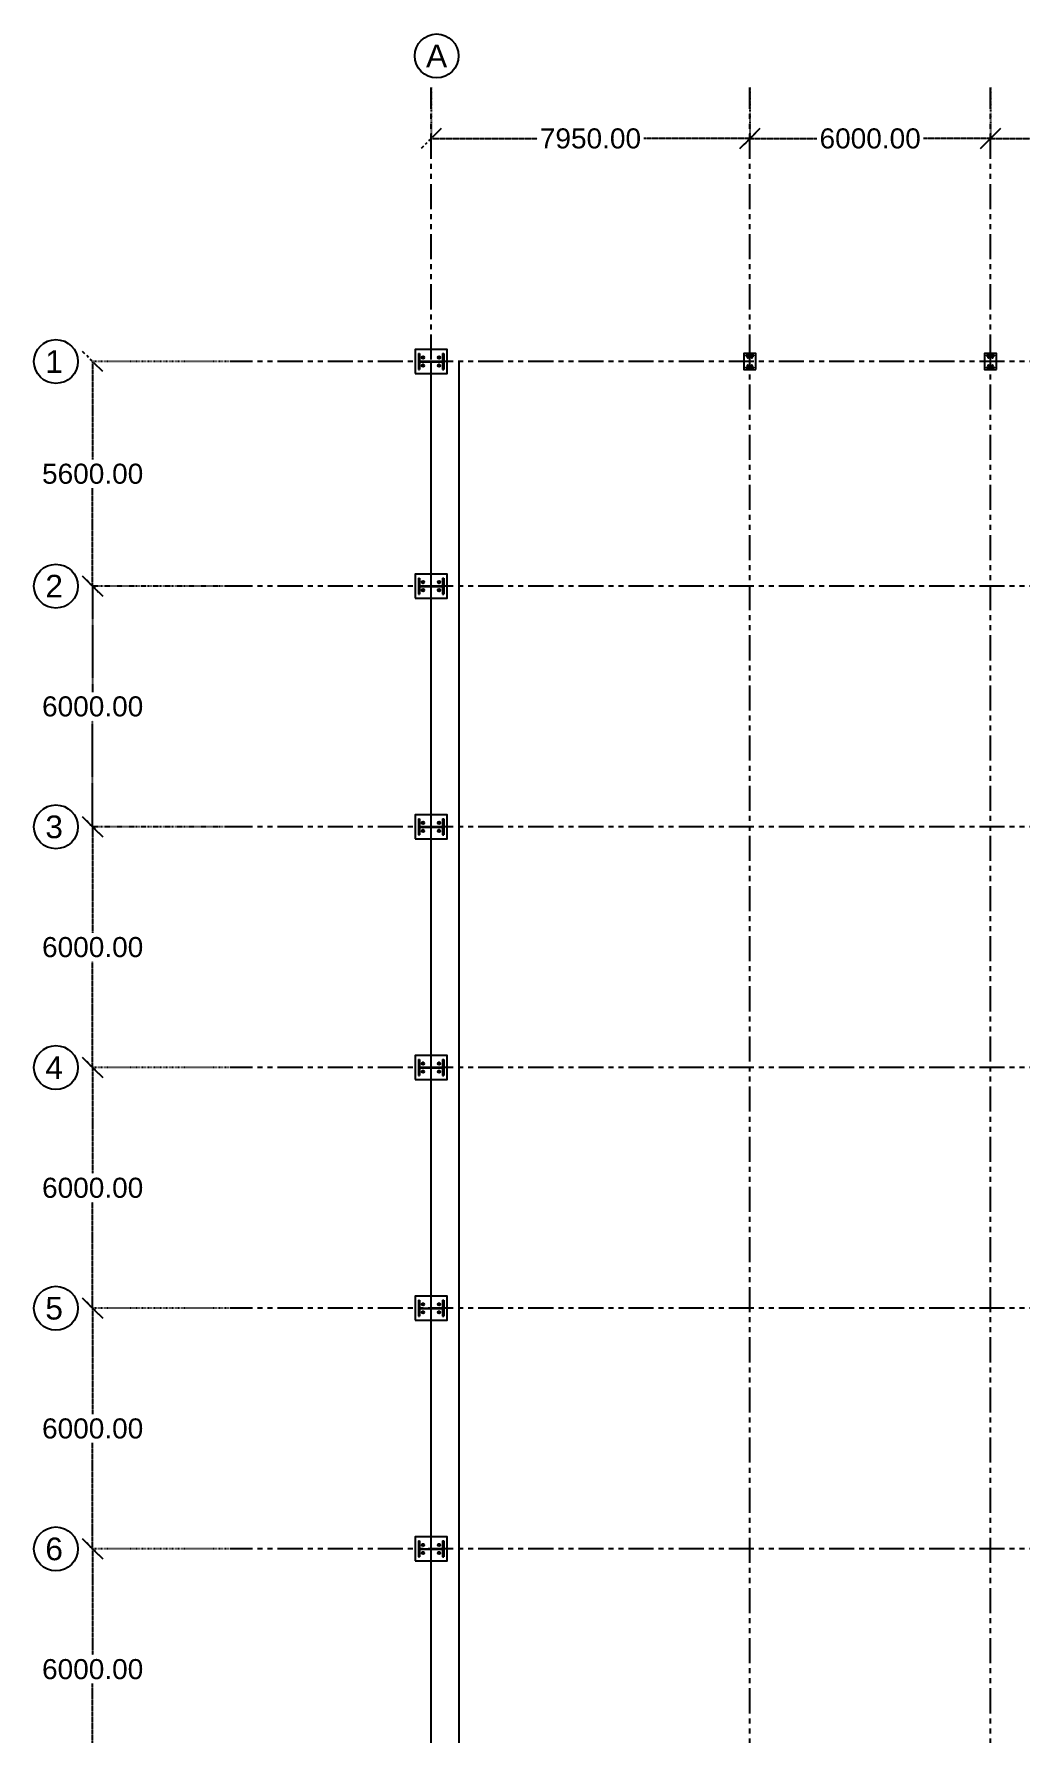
# Model space of a CAD drawing. Header units: inches. Extents: x 8519 to 881470, y -4476 to 84370.
# Drawn here: x 656886 to 681474, y 42016 to 84370 of the extents above; entities that cross this region are included whole.
import ezdxf

# ---------------------------------------------------------------- set-up
doc = ezdxf.new("R2010")
doc.units = ezdxf.units.IN
doc.header["$MEASUREMENT"] = 0
doc.header["$PDMODE"] = 34
doc.linetypes.add('ACAD_ISO03W100', pattern=[30, 12, -18])
doc.linetypes.add('PHANTOM2', pattern=[1.25, 0.625, -0.125, 0.125, -0.125, 0.125, -0.125])
for name, color, linetype in [('axis', 8, 'PHANTOM2'), ('columns', 2, 'Continuous'), ('dimensions', 1, 'PHANTOM2'), ('initial layout', 7, 'Continuous'), ('text', 3, 'Continuous')]:
    doc.layers.add(name, color=color, linetype=linetype)
doc.styles.get("Standard").update_dxf_attribs({"font": 'arial.ttf'})
doc.dimstyles.new('Dim_1', dxfattribs={"dimtxt": 500, "dimasz": 500, "dimexe": 0.0625, "dimexo": 0.0625, "dimgap": 100, "dimtad": 0, "dimtih": 1, "dimtoh": 1, "dimzin": 0, "dimdsep": 46, "dimtxsty": 'Standard', "dimblk": 'OBLIQUE', "dimcen": 0.09, "dimclrd": 256, "dimclre": 256, "dimclrt": 256, "dimadec": 0, "dimazin": 0, "dimtfac": 1, "dimtofl": 0, "dimtmove": 0, "dimatfit": 3, "dimfxl": 1, "dimtfillclr": 256, "dimtolj": 1, "dimtzin": 0, "dimlwe": -1, "dimarcsym": 0})

# ---------------------------------------------------------------- blocks, each defined once
blk = doc.blocks.new('_Oblique')
at = {"color": 0, "linetype": 'ByBlock', "lineweight": -2}
blk.add_line((-0.5, -0.5), (0.5, 0.5), dxfattribs=at)
blk = doc.blocks.new('*D7')
at = {"layer": 'Defpoints', "color": 0, "ltscale": 10, "transparency": 16777216}
for p in [(661787, 70605), (658349, 64605), (661787, 64605)]:
    blk.add_point(p, dxfattribs=at)
at = {"layer": 'dimensions', "lineweight": -2, "ltscale": 10, "transparency": 16777216}
for p, q in [((658349, 70615), (658349, 67961)), ((658349, 64595), (658349, 67250))]:
    blk.add_line(p, q, dxfattribs=at)
at = {"layer": 'dimensions', "linetype": 'ACAD_ISO03W100', "ltscale": 10, "transparency": 16777216}
for p, q in [((661787, 70605), (658349, 70605)), ((661787, 64605), (658349, 64605))]:
    blk.add_line(p, q, dxfattribs=at)
at = {"layer": 'dimensions', "lineweight": -2, "ltscale": 10, "transparency": 16777216, "xscale": 500, "yscale": 500, "zscale": 500}
for p, rotation in [((658349, 70605), 90), ((658349, 64605), 270)]:
    blk.add_blockref('_Oblique', p, dxfattribs=dict(at, rotation=rotation))
at = {"layer": 'dimensions', "ltscale": 10, "transparency": 16777216, "insert": (658349, 67605), "char_height": 500, "attachment_point": 5}
blk.add_mtext('\\A1;6000.00', dxfattribs=at)
blk = doc.blocks.new('*D8')
at = {"layer": 'Defpoints', "color": 0, "transparency": 16777216}
for p in [(661787, 64605), (658349, 58605), (661787, 58605)]:
    blk.add_point(p, dxfattribs=at)
at = {"layer": 'dimensions', "lineweight": -2, "transparency": 16777216}
for p, q in [((658349, 64615), (658349, 61961)), ((658349, 58595), (658349, 61250))]:
    blk.add_line(p, q, dxfattribs=at)
at = {"layer": 'dimensions', "linetype": 'ACAD_ISO03W100', "transparency": 16777216}
for p, q in [((661787, 64605), (658349, 64605)), ((661787, 58605), (658349, 58605))]:
    blk.add_line(p, q, dxfattribs=at)
at = {"layer": 'dimensions', "lineweight": -2, "transparency": 16777216, "xscale": 500, "yscale": 500, "zscale": 500}
for p, rotation in [((658349, 64605), 90), ((658349, 58605), 270)]:
    blk.add_blockref('_Oblique', p, dxfattribs=dict(at, rotation=rotation))
at = {"layer": 'dimensions', "transparency": 16777216, "insert": (658349, 61605), "char_height": 500, "attachment_point": 5}
blk.add_mtext('\\A1;6000.00', dxfattribs=at)
blk = doc.blocks.new('*D9')
at = {"layer": 'Defpoints', "color": 0, "transparency": 16777216}
for p in [(661787, 58605), (658349, 52605), (661787, 52605)]:
    blk.add_point(p, dxfattribs=at)
at = {"layer": 'dimensions', "lineweight": -2, "transparency": 16777216}
for p, q in [((658349, 58615), (658349, 55961)), ((658349, 52595), (658349, 55250))]:
    blk.add_line(p, q, dxfattribs=at)
at = {"layer": 'dimensions', "linetype": 'ACAD_ISO03W100', "transparency": 16777216}
for p, q in [((661787, 58605), (658349, 58605)), ((661787, 52605), (658349, 52605))]:
    blk.add_line(p, q, dxfattribs=at)
at = {"layer": 'dimensions', "lineweight": -2, "transparency": 16777216, "xscale": 500, "yscale": 500, "zscale": 500}
for p, rotation in [((658349, 58605), 90), ((658349, 52605), 270)]:
    blk.add_blockref('_Oblique', p, dxfattribs=dict(at, rotation=rotation))
at = {"layer": 'dimensions', "transparency": 16777216, "insert": (658349, 55605), "char_height": 500, "attachment_point": 5}
blk.add_mtext('\\A1;6000.00', dxfattribs=at)
blk = doc.blocks.new('*D10')
at = {"layer": 'Defpoints', "color": 0, "transparency": 16777216}
for p in [(661787, 52605), (658349, 46605), (661787, 46605)]:
    blk.add_point(p, dxfattribs=at)
at = {"layer": 'dimensions', "lineweight": -2, "transparency": 16777216}
for p, q in [((658349, 52615), (658349, 49961)), ((658349, 46595), (658349, 49250))]:
    blk.add_line(p, q, dxfattribs=at)
at = {"layer": 'dimensions', "linetype": 'ACAD_ISO03W100', "transparency": 16777216}
for p, q in [((661787, 52605), (658349, 52605)), ((661787, 46605), (658349, 46605))]:
    blk.add_line(p, q, dxfattribs=at)
at = {"layer": 'dimensions', "lineweight": -2, "transparency": 16777216, "xscale": 500, "yscale": 500, "zscale": 500}
for p, rotation in [((658349, 52605), 90), ((658349, 46605), 270)]:
    blk.add_blockref('_Oblique', p, dxfattribs=dict(at, rotation=rotation))
at = {"layer": 'dimensions', "transparency": 16777216, "insert": (658349, 49605), "char_height": 500, "attachment_point": 5}
blk.add_mtext('\\A1;6000.00', dxfattribs=at)
blk = doc.blocks.new('*D11')
at = {"layer": 'Defpoints', "color": 0, "transparency": 16777216}
for p in [(661787, 46605), (658349, 40605), (661787, 40605)]:
    blk.add_point(p, dxfattribs=at)
at = {"layer": 'dimensions', "lineweight": -2, "transparency": 16777216}
for p, q in [((658349, 46615), (658349, 43961)), ((658349, 40595), (658349, 43250))]:
    blk.add_line(p, q, dxfattribs=at)
at = {"layer": 'dimensions', "linetype": 'ACAD_ISO03W100', "transparency": 16777216}
for p, q in [((661787, 46605), (658349, 46605)), ((661787, 40605), (658349, 40605))]:
    blk.add_line(p, q, dxfattribs=at)
at = {"layer": 'dimensions', "lineweight": -2, "transparency": 16777216, "xscale": 500, "yscale": 500, "zscale": 500}
for p, rotation in [((658349, 46605), 90), ((658349, 40605), 270)]:
    blk.add_blockref('_Oblique', p, dxfattribs=dict(at, rotation=rotation))
at = {"layer": 'dimensions', "transparency": 16777216, "insert": (658349, 43605), "char_height": 500, "attachment_point": 5}
blk.add_mtext('\\A1;6000.00', dxfattribs=at)
blk = doc.blocks.new('*D46')
at = {"layer": 'Defpoints', "color": 0, "transparency": 16777216}
for p in [(661787, 76205), (658349, 70605), (661787, 70605)]:
    blk.add_point(p, dxfattribs=at)
at = {"layer": 'dimensions', "linetype": 'ACAD_ISO03W100', "transparency": 16777216}
for p, q in [((661787, 76205), (658349, 76205)), ((661787, 70605), (658349, 70605))]:
    blk.add_line(p, q, dxfattribs=at)
at = {"layer": 'dimensions', "lineweight": -2, "transparency": 16777216}
for p, q in [((658349, 76205), (658349, 73761)), ((658349, 70605), (658349, 73050))]:
    blk.add_line(p, q, dxfattribs=at)
at = {"layer": 'dimensions', "lineweight": -2, "transparency": 16777216, "xscale": 500, "yscale": 500, "zscale": 500}
for p, rotation in [((658349, 76205), 90), ((658349, 70605), 270)]:
    blk.add_blockref('_Oblique', p, dxfattribs=dict(at, rotation=rotation))
at = {"layer": 'dimensions', "transparency": 16777216, "insert": (658349, 73405), "char_height": 500, "attachment_point": 5}
blk.add_mtext('\\A1;5600.00', dxfattribs=at)
blk = doc.blocks.new('*D213')
at = {"layer": 'Defpoints', "color": 0, "transparency": 16777216}
for p in [(666787, 83038), (674737, 83038), (666787, 81764)]:
    blk.add_point(p, dxfattribs=at)
at = {"layer": 'dimensions', "linetype": 'ACAD_ISO03W100', "transparency": 16777216}
for p, q in [((666787, 83038), (666787, 81764)), ((674737, 83038), (674737, 81764))]:
    blk.add_line(p, q, dxfattribs=at)
at = {"layer": 'dimensions', "lineweight": -2, "transparency": 16777216}
for p, q in [((666787, 81764), (669433, 81764)), ((674737, 81764), (672091, 81764))]:
    blk.add_line(p, q, dxfattribs=at)
at = {"layer": 'dimensions', "lineweight": -2, "transparency": 16777216, "xscale": 500, "yscale": 500, "zscale": 500, "rotation": 180}
blk.add_blockref('_Oblique', (666787, 81764), dxfattribs=at)
at = {"layer": 'dimensions', "lineweight": -2, "transparency": 16777216, "xscale": 500, "yscale": 500, "zscale": 500}
blk.add_blockref('_Oblique', (674737, 81764), dxfattribs=at)
at = {"layer": 'dimensions', "transparency": 16777216, "insert": (670762, 81764), "char_height": 500, "attachment_point": 5}
blk.add_mtext('\\A1;7950.00', dxfattribs=at)
blk = doc.blocks.new('*D214')
at = {"layer": 'Defpoints', "color": 0, "transparency": 16777216}
for p in [(674737, 83038), (680737, 83038), (674737, 81764)]:
    blk.add_point(p, dxfattribs=at)
at = {"layer": 'dimensions', "linetype": 'ACAD_ISO03W100', "transparency": 16777216}
for p, q in [((674737, 83038), (674737, 81764)), ((680737, 83038), (680737, 81764))]:
    blk.add_line(p, q, dxfattribs=at)
at = {"layer": 'dimensions', "lineweight": -2, "transparency": 16777216}
for p, q in [((674737, 81764), (676405, 81764)), ((680737, 81764), (679070, 81764))]:
    blk.add_line(p, q, dxfattribs=at)
at = {"layer": 'dimensions', "lineweight": -2, "transparency": 16777216, "xscale": 500, "yscale": 500, "zscale": 500, "rotation": 180}
blk.add_blockref('_Oblique', (674737, 81764), dxfattribs=at)
at = {"layer": 'dimensions', "lineweight": -2, "transparency": 16777216, "xscale": 500, "yscale": 500, "zscale": 500}
blk.add_blockref('_Oblique', (680737, 81764), dxfattribs=at)
at = {"layer": 'dimensions', "transparency": 16777216, "insert": (677737, 81764), "char_height": 500, "attachment_point": 5}
blk.add_mtext('\\A1;6000.00', dxfattribs=at)
blk = doc.blocks.new('*D215')
at = {"layer": 'Defpoints', "color": 0, "transparency": 16777216}
for p in [(680737, 83038), (688687, 83038), (680737, 81764)]:
    blk.add_point(p, dxfattribs=at)
at = {"layer": 'dimensions', "linetype": 'ACAD_ISO03W100', "transparency": 16777216}
for p, q in [((680737, 83038), (680737, 81764)), ((688687, 83038), (688687, 81764))]:
    blk.add_line(p, q, dxfattribs=at)
at = {"layer": 'dimensions', "lineweight": -2, "transparency": 16777216}
for p, q in [((680737, 81764), (683383, 81764)), ((688687, 81764), (686041, 81764))]:
    blk.add_line(p, q, dxfattribs=at)
at = {"layer": 'dimensions', "lineweight": -2, "transparency": 16777216, "xscale": 500, "yscale": 500, "zscale": 500, "rotation": 180}
blk.add_blockref('_Oblique', (680737, 81764), dxfattribs=at)
at = {"layer": 'dimensions', "lineweight": -2, "transparency": 16777216, "xscale": 500, "yscale": 500, "zscale": 500}
blk.add_blockref('_Oblique', (688687, 81764), dxfattribs=at)
at = {"layer": 'dimensions', "transparency": 16777216, "insert": (684712, 81764), "char_height": 500, "attachment_point": 5}
blk.add_mtext('\\A1;7950.00', dxfattribs=at)

msp = doc.modelspace()

# ---------------------------------------------------------------- linework, layer by layer
at = {"layer": 'axis', "ltscale": 1000}
for p, q in [((666787.275, 5.309), (666787.275, 83038.138)), ((674737.275, 5.309), (674737.275, 83038.138)), ((680737.275, 5.309), (680737.275, 83038.138)), ((753587.275, 76205.313), (661787.275, 76205.313)), ((753587.275, 70605.313), (661787.275, 70605.313)), ((753587.275, 64605.309), (661787.275, 64605.309)), ((753587.275, 64605.309), (661787.275, 64605.309)), ((753587.275, 64605.309), (661787.275, 64605.309)), ((753587.275, 64605.309), (661787.275, 64605.309)), ((753587.275, 58605.309), (661787.275, 58605.309)), ((753587.275, 58605.309), (661787.275, 58605.309)), ((753587.275, 58605.309), (661787.275, 58605.309)), ((753587.275, 58605.309), (661787.275, 58605.309)), ((753587.275, 52605.309), (661787.275, 52605.309)), ((753587.275, 52605.309), (661787.275, 52605.309)), ((753587.275, 52605.309), (661787.275, 52605.309)), ((753587.275, 52605.309), (661787.275, 52605.309)), ((753587.275, 46605.309), (661787.275, 46605.309)), ((753587.275, 46605.309), (661787.275, 46605.309)), ((753587.275, 46605.309), (661787.275, 46605.309)), ((753587.275, 46605.309), (661787.275, 46605.309))]:
    msp.add_line(p, q, dxfattribs=at)
at = {"layer": 'columns'}
for p, q in [((666472.275, 76405.313), (666472.275, 76005.313)), ((666472.275, 76405.313), (666502.275, 76405.313)), ((666502.275, 76405.313), (666502.275, 76005.313)), ((666547.275, 76305.313), (666627.275, 76305.313)), ((666587.275, 76305.313), (666587.275, 76345.313)), ((666587.275, 76305.313), (666587.275, 76265.313)), ((666947.275, 76305.313), (667027.275, 76305.313)), ((666987.275, 76305.313), (666987.275, 76345.313)), ((666987.275, 76305.313), (666987.275, 76265.313)), ((667072.275, 76405.313), (667072.275, 76005.313)), ((667072.275, 76405.313), (667102.275, 76405.313)), ((667102.275, 76405.313), (667102.275, 76005.313)), ((674637.262, 76362.809), (674837.262, 76362.809)), ((674637.262, 76347.809), (674637.262, 76362.809)), ((674637.262, 76347.809), (674837.262, 76347.809)), ((674687.262, 76305.309), (674667.262, 76305.309)), ((674687.262, 76285.309), (674687.262, 76325.309)), ((674687.262, 76305.309), (674707.262, 76305.309)), ((674734.762, 76055.309), (674734.762, 76355.309)), ((674739.762, 76055.309), (674739.762, 76355.309)), ((674787.262, 76305.309), (674767.262, 76305.309)), ((674787.262, 76285.309), (674787.262, 76325.309)), ((674787.262, 76305.309), (674807.262, 76305.309)), ((674837.262, 76347.809), (674837.262, 76362.809)), ((680637.262, 76362.809), (680837.262, 76362.809)), ((680637.262, 76347.809), (680637.262, 76362.809)), ((680637.262, 76347.809), (680837.262, 76347.809)), ((680687.262, 76305.309), (680667.262, 76305.309)), ((680687.262, 76285.309), (680687.262, 76325.309)), ((680687.262, 76305.309), (680707.262, 76305.309)), ((680734.762, 76055.309), (680734.762, 76355.309)), ((680739.762, 76055.309), (680739.762, 76355.309)), ((680787.262, 76305.309), (680767.262, 76305.309)), ((680787.262, 76285.309), (680787.262, 76325.309)), ((680787.262, 76305.309), (680807.262, 76305.309)), ((680837.262, 76347.809), (680837.262, 76362.809)), ((666472.275, 76005.313), (666502.275, 76005.313)), ((666487.275, 76210.313), (667087.275, 76210.313)), ((666487.275, 76200.313), (667087.275, 76200.313)), ((666547.275, 76105.313), (666627.275, 76105.313)), ((666587.275, 76105.313), (666587.275, 76145.313)), ((666587.275, 76105.313), (666587.275, 76065.313)), ((666947.275, 76105.313), (667027.275, 76105.313)), ((666987.275, 76105.313), (666987.275, 76145.313)), ((666987.275, 76105.313), (666987.275, 76065.313)), ((667072.275, 76005.313), (667102.275, 76005.313)), ((674637.262, 76062.809), (674837.262, 76062.809)), ((674637.262, 76047.809), (674637.262, 76062.809)), ((674637.262, 76047.809), (674837.262, 76047.809)), ((674687.262, 76105.309), (674667.262, 76105.309)), ((674687.262, 76085.309), (674687.262, 76125.309)), ((674687.262, 76105.309), (674707.262, 76105.309)), ((674787.262, 76105.309), (674767.262, 76105.309)), ((674787.262, 76085.309), (674787.262, 76125.309)), ((674787.262, 76105.309), (674807.262, 76105.309)), ((674837.262, 76047.809), (674837.262, 76062.809)), ((680637.262, 76062.809), (680837.262, 76062.809)), ((680637.262, 76047.809), (680637.262, 76062.809)), ((680637.262, 76047.809), (680837.262, 76047.809)), ((680687.262, 76105.309), (680667.262, 76105.309)), ((680687.262, 76085.309), (680687.262, 76125.309)), ((680687.262, 76105.309), (680707.262, 76105.309)), ((680787.262, 76105.309), (680767.262, 76105.309)), ((680787.262, 76085.309), (680787.262, 76125.309)), ((680787.262, 76105.309), (680807.262, 76105.309)), ((680837.262, 76047.809), (680837.262, 76062.809)), ((666472.288, 70805.313), (666472.288, 70405.313)), ((666472.288, 70805.313), (666502.288, 70805.313)), ((666502.288, 70805.313), (666502.288, 70405.313)), ((666587.288, 70705.313), (666587.288, 70745.313)), ((666987.288, 70705.313), (666987.288, 70745.313)), ((667072.288, 70805.313), (667072.288, 70405.313)), ((667072.288, 70805.313), (667102.288, 70805.313)), ((667102.288, 70805.313), (667102.288, 70405.313)), ((666472.288, 70405.313), (666502.288, 70405.313)), ((666487.288, 70610.313), (667087.288, 70610.313)), ((666487.288, 70600.313), (667087.288, 70600.313)), ((666547.288, 70705.313), (666627.288, 70705.313)), ((666547.288, 70505.313), (666627.288, 70505.313)), ((666587.288, 70705.313), (666587.288, 70665.313)), ((666587.288, 70505.313), (666587.288, 70545.313)), ((666587.288, 70505.313), (666587.288, 70465.313)), ((666947.288, 70705.313), (667027.288, 70705.313)), ((666947.288, 70505.313), (667027.288, 70505.313)), ((666987.288, 70705.313), (666987.288, 70665.313)), ((666987.288, 70505.313), (666987.288, 70545.313)), ((666987.288, 70505.313), (666987.288, 70465.313)), ((667072.288, 70405.313), (667102.288, 70405.313)), ((666472.288, 64805.313), (666472.288, 64405.313)), ((666472.288, 64805.313), (666502.288, 64805.313)), ((666502.288, 64805.313), (666502.288, 64405.313)), ((667072.288, 64805.313), (667072.288, 64405.313)), ((667072.288, 64805.313), (667102.288, 64805.313)), ((667102.288, 64805.313), (667102.288, 64405.313)), ((666472.288, 64405.313), (666502.288, 64405.313)), ((666487.288, 64610.313), (667087.288, 64610.313)), ((666487.288, 64600.313), (667087.288, 64600.313)), ((666547.288, 64705.313), (666627.288, 64705.313)), ((666547.288, 64505.313), (666627.288, 64505.313)), ((666587.288, 64705.313), (666587.288, 64745.313)), ((666587.288, 64705.313), (666587.288, 64665.313)), ((666587.288, 64505.313), (666587.288, 64545.313)), ((666587.288, 64505.313), (666587.288, 64465.313)), ((666947.288, 64705.313), (667027.288, 64705.313)), ((666947.288, 64505.313), (667027.288, 64505.313)), ((666987.288, 64705.313), (666987.288, 64745.313)), ((666987.288, 64705.313), (666987.288, 64665.313)), ((666987.288, 64505.313), (666987.288, 64545.313)), ((666987.288, 64505.313), (666987.288, 64465.313)), ((667072.288, 64405.313), (667102.288, 64405.313)), ((666472.288, 58805.313), (666472.288, 58405.313)), ((666472.288, 58805.313), (666502.288, 58805.313)), ((666487.288, 58610.313), (667087.288, 58610.313)), ((666487.288, 58600.313), (667087.288, 58600.313)), ((666502.288, 58805.313), (666502.288, 58405.313)), ((666547.288, 58705.313), (666627.288, 58705.313)), ((666547.288, 58505.313), (666627.288, 58505.313)), ((666587.288, 58705.313), (666587.288, 58745.313)), ((666587.288, 58705.313), (666587.288, 58665.313)), ((666587.288, 58505.313), (666587.288, 58545.313)), ((666587.288, 58505.313), (666587.288, 58465.313)), ((666947.288, 58705.313), (667027.288, 58705.313)), ((666947.288, 58505.313), (667027.288, 58505.313)), ((666987.288, 58705.313), (666987.288, 58745.313)), ((666987.288, 58705.313), (666987.288, 58665.313)), ((666987.288, 58505.313), (666987.288, 58545.313)), ((666987.288, 58505.313), (666987.288, 58465.313)), ((667072.288, 58805.313), (667072.288, 58405.313)), ((667072.288, 58805.313), (667102.288, 58805.313)), ((667102.288, 58805.313), (667102.288, 58405.313)), ((666472.288, 58405.313), (666502.288, 58405.313)), ((667072.288, 58405.313), (667102.288, 58405.313)), ((666472.288, 52805.313), (666472.288, 52405.313)), ((666472.288, 52805.313), (666502.288, 52805.313)), ((666487.288, 52610.313), (667087.288, 52610.313)), ((666487.288, 52600.313), (667087.288, 52600.313)), ((666502.288, 52805.313), (666502.288, 52405.313)), ((666547.288, 52705.313), (666627.288, 52705.313)), ((666587.288, 52705.313), (666587.288, 52745.313)), ((666587.288, 52705.313), (666587.288, 52665.313)), ((666587.288, 52505.313), (666587.288, 52545.313)), ((666947.288, 52705.313), (667027.288, 52705.313)), ((666987.288, 52705.313), (666987.288, 52745.313)), ((666987.288, 52705.313), (666987.288, 52665.313)), ((666987.288, 52505.313), (666987.288, 52545.313)), ((667072.288, 52805.313), (667072.288, 52405.313)), ((667072.288, 52805.313), (667102.288, 52805.313)), ((667102.288, 52805.313), (667102.288, 52405.313)), ((666472.288, 52405.313), (666502.288, 52405.313)), ((666547.288, 52505.313), (666627.288, 52505.313)), ((666587.288, 52505.313), (666587.288, 52465.313)), ((666947.288, 52505.313), (667027.288, 52505.313)), ((666987.288, 52505.313), (666987.288, 52465.313)), ((667072.288, 52405.313), (667102.288, 52405.313)), ((666472.288, 46805.313), (666472.288, 46405.313)), ((666472.288, 46805.313), (666502.288, 46805.313)), ((666487.288, 46610.313), (667087.288, 46610.313)), ((666487.288, 46600.313), (667087.288, 46600.313)), ((666502.288, 46805.313), (666502.288, 46405.313)), ((666547.288, 46705.313), (666627.288, 46705.313)), ((666587.288, 46705.313), (666587.288, 46745.313)), ((666587.288, 46705.313), (666587.288, 46665.313)), ((666947.288, 46705.313), (667027.288, 46705.313)), ((666987.288, 46705.313), (666987.288, 46745.313)), ((666987.288, 46705.313), (666987.288, 46665.313)), ((667072.288, 46805.313), (667072.288, 46405.313)), ((667072.288, 46805.313), (667102.288, 46805.313)), ((667102.288, 46805.313), (667102.288, 46405.313)), ((666472.288, 46405.313), (666502.288, 46405.313)), ((666547.288, 46505.313), (666627.288, 46505.313)), ((666587.288, 46505.313), (666587.288, 46545.313)), ((666587.288, 46505.313), (666587.288, 46465.313)), ((666947.288, 46505.313), (667027.288, 46505.313)), ((666987.288, 46505.313), (666987.288, 46545.313)), ((666987.288, 46505.313), (666987.288, 46465.313)), ((667072.288, 46405.313), (667102.288, 46405.313))]:
    msp.add_line(p, q, dxfattribs=at)
for points in [[(666387.275, 75905.313), (667187.275, 75905.313), (667187.275, 76505.313), (666387.275, 76505.313)], [(674887.262, 76005.309), (674887.262, 76405.309), (674587.262, 76405.309), (674587.262, 76005.309)], [(680887.262, 76005.309), (680887.262, 76405.309), (680587.262, 76405.309), (680587.262, 76005.309)], [(666387.288, 70305.313), (667187.288, 70305.313), (667187.288, 70905.313), (666387.288, 70905.313)], [(666387.288, 64305.313), (667187.288, 64305.313), (667187.288, 64905.313), (666387.288, 64905.313)], [(666387.288, 58305.313), (667187.288, 58305.313), (667187.288, 58905.313), (666387.288, 58905.313)], [(666387.288, 52305.313), (667187.288, 52305.313), (667187.288, 52905.313), (666387.288, 52905.313)], [(666387.288, 46305.313), (667187.288, 46305.313), (667187.288, 46905.313), (666387.288, 46905.313)]]:
    msp.add_lwpolyline(points, close=True, dxfattribs=at)
for centre, radius in [((666587.275, 76305.313), 30), ((666987.275, 76305.313), 30), ((674687.262, 76305.309), 15), ((674787.262, 76305.309), 15), ((680687.262, 76305.309), 15), ((680787.262, 76305.309), 15), ((666587.275, 76105.313), 30), ((666987.275, 76105.313), 30), ((674687.262, 76105.309), 15), ((674787.262, 76105.309), 15), ((680687.262, 76105.309), 15), ((680787.262, 76105.309), 15), ((666587.288, 70705.313), 30), ((666987.288, 70705.313), 30), ((666587.288, 70505.313), 30), ((666987.288, 70505.313), 30), ((666587.288, 64705.313), 30), ((666587.288, 64505.313), 30), ((666987.288, 64705.313), 30), ((666987.288, 64505.313), 30), ((666587.288, 58705.313), 30), ((666587.288, 58505.313), 30), ((666987.288, 58705.313), 30), ((666987.288, 58505.313), 30), ((666587.288, 52705.313), 30), ((666587.288, 52505.313), 30), ((666987.288, 52705.313), 30), ((666987.288, 52505.313), 30), ((666587.288, 46705.313), 30), ((666987.288, 46705.313), 30), ((666587.288, 46505.313), 30), ((666987.288, 46505.313), 30)]:
    msp.add_circle(centre, radius, dxfattribs=at)
at = {"layer": 'initial layout'}
for p, q in [((666787.275, 5005.309), (666787.275, 76205.313)), ((667487.288, 5005.309), (667487.288, 76205.313))]:
    msp.add_line(p, q, dxfattribs=at)
at = {"layer": 'text'}
for centre in [(666926.484, 83823.935), (657432.18, 76205.309), (657432.18, 70605.309), (657432.18, 64605.309), (657432.18, 58605.309), (657432.18, 52605.309), (657432.18, 46605.309)]:
    msp.add_circle(centre, 546.492, dxfattribs=at)

# ---------------------------------------------------------------- texts
for s, p in [('A', (666663.336, 83541.524)), ('1', (657169.032, 75922.897)), ('2', (657169.032, 70322.897)), ('3', (657169.032, 64322.897)), ('4', (657169.032, 58322.897)), ('5', (657169.032, 52322.897)), ('6', (657169.032, 46322.897))]:
    msp.add_text(s, height=564.824, dxfattribs=at).set_placement(p)

# ---------------------------------------------------------------- dimensions: what is measured, and where the dimension line sits
at = {"layer": 'dimensions'}
for base, p1, p2, picture, middle in [((666787.275, 81763.737), (674737.275, 83038.138), (666787.275, 83038.138), '*D213', (670762.275, 81763.737)), ((674737.275, 81763.737), (680737.275, 83038.138), (674737.275, 83038.138), '*D214', (677737.275, 81763.737)), ((680737.275, 81763.737), (688687.275, 83038.138), (680737.275, 83038.138), '*D215', (684712.275, 81763.737))]:
    dim = msp.add_linear_dim(base=base, p1=p1, p2=p2, dimstyle='Dim_1', dxfattribs=at)
    dim.commit()
    dim.dimension.update_dxf_attribs({"geometry": picture, "text_midpoint": middle})
dim = msp.add_linear_dim(base=(658348.753, 70605.313), p1=(661787.275, 76205.313), p2=(661787.275, 70605.313), angle=90, dimstyle='Dim_1', dxfattribs=at)
dim.commit()
dim.dimension.update_dxf_attribs({"geometry": '*D46', "text_midpoint": (658348.753, 73405.313)})
at = {"layer": 'dimensions', "ltscale": 10}
dim = msp.add_linear_dim(base=(658348.753, 64605.309), p1=(661787.275, 70605.313), p2=(661787.275, 64605.309), angle=90, dimstyle='Dim_1', override={"dimdle": 10}, dxfattribs=at)
dim.commit()
dim.dimension.update_dxf_attribs({"geometry": '*D7', "text_midpoint": (658348.753, 67605.311)})
at = {"layer": 'dimensions'}
for base, p1, p2, picture, middle in [((658348.753, 58605.309), (661787.275, 64605.309), (661787.275, 58605.309), '*D8', (658348.753, 61605.309)), ((658348.753, 52605.309), (661787.275, 58605.309), (661787.275, 52605.309), '*D9', (658348.753, 55605.309)), ((658348.753, 46605.309), (661787.275, 52605.309), (661787.275, 46605.309), '*D10', (658348.753, 49605.309)), ((658348.753, 40605.309), (661787.275, 46605.309), (661787.275, 40605.309), '*D11', (658348.753, 43605.309))]:
    dim = msp.add_linear_dim(base=base, p1=p1, p2=p2, angle=90, dimstyle='Dim_1', override={"dimdle": 10, "dimtmove": 1}, dxfattribs=at)
    dim.commit()
    dim.dimension.update_dxf_attribs({"geometry": picture, "text_midpoint": middle})

doc.saveas('drawing.dxf')
